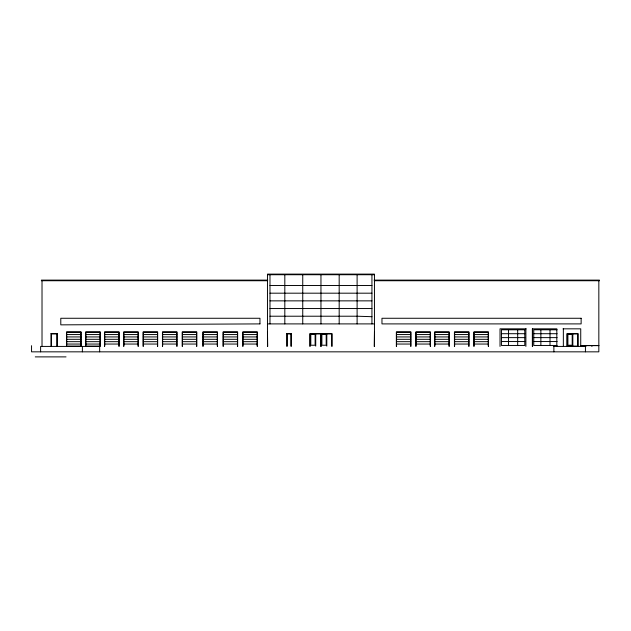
<?xml version="1.0" encoding="UTF-8"?>
<svg xmlns="http://www.w3.org/2000/svg" width="631" height="631" viewBox="0 0 631 631"><rect width="100%" height="100%" fill="white"/><g stroke="black" fill="none" stroke-linecap="round" stroke-linejoin="round"><path stroke-width="0.95" d="M267.465 274.73L374.459 274.73M267.773 280.117L41.401 280.117L41.401 280.732L267.465 280.732M374.065 280.117L599.45 280.117L599.45 280.732L374.459 280.732M269.981 285.504L371.935 285.504M269.981 293.186L371.935 293.186M269.981 300.861L371.935 300.861M269.981 308.543L371.935 308.543M269.981 316.218L357.107 316.218L371.935 316.699M267.465 323.9L374.459 323.9M526.199 328.83L500.028 328.83L500.028 346.419M563.018 328.83L580.733 328.83L580.733 346.419M557.102 329.784L533.771 329.784L533.771 345.465L557.102 345.465M267.465 331.945L267.702 346.419M374.459 331.945L374.222 346.419M51.056 333.594L57.216 333.594M286.9 333.594L291.206 333.594M501.448 333.704L524.779 333.704M533.771 333.704L557.102 333.704M66.728 334.556L80.886 334.556M85.863 334.556L100.029 334.556M104.746 334.556L118.904 334.556M123.897 334.556L138.063 334.556M143.316 334.556L157.474 334.556M162.632 334.556L176.798 334.556M182.422 334.556L196.588 334.556M203.119 334.556L217.277 334.556M223.295 334.556L237.453 334.556M242.99 334.556L257.148 334.556M396.544 334.556L410.71 334.556M416.058 334.556L430.216 334.556M434.854 334.556L449.012 334.556M454.62 334.556L468.778 334.556M474.086 334.556L488.244 334.556M66.728 336.93L80.886 336.93M85.863 336.93L100.029 336.93M104.746 336.93L118.904 336.93M123.897 336.93L138.063 336.93M143.316 336.93L157.474 336.93M162.632 336.93L176.798 336.93M182.422 336.93L196.588 336.93M203.119 336.93L217.277 336.93M223.295 336.93L237.453 336.93M242.99 336.93L257.148 336.93M396.544 336.93L410.71 336.93M416.058 336.93L430.216 336.93M434.854 336.93L449.012 336.93M454.62 336.93L468.778 336.93M474.086 336.93L488.244 336.93M501.448 337.624L524.779 337.624M533.771 337.624L557.102 337.624M66.728 339.304L80.886 339.304M85.863 339.304L100.029 339.304M104.746 339.304L118.904 339.304M123.897 339.304L138.063 339.304M143.316 339.304L157.474 339.304M162.632 339.304L176.798 339.304M182.422 339.304L196.588 339.304M203.119 339.304L217.277 339.304M223.295 339.304L237.453 339.304M242.99 339.304L257.148 339.304M396.544 339.304L410.71 339.304M416.058 339.304L430.216 339.304M434.854 339.304L449.012 339.304M454.62 339.304L468.778 339.304M474.086 339.304L488.244 339.304M501.448 341.545L524.779 341.545M533.771 341.545L557.102 341.545M66.728 341.671L80.886 341.671M85.863 341.671L100.029 341.671M104.746 341.671L118.904 341.671M123.897 341.671L138.063 341.671M143.316 341.671L157.474 341.671M162.632 341.671L176.798 341.671M182.422 341.671L196.588 341.671M203.119 341.671L217.277 341.671M223.295 341.671L237.453 341.671M242.99 341.671L257.148 341.671M396.544 341.671L410.71 341.671M416.058 341.671L430.216 341.671M434.854 341.671L449.012 341.671M454.62 341.671L468.778 341.671M474.086 341.671L488.244 341.671M66.728 344.045L80.886 344.045M85.863 344.045L100.029 344.045M104.746 344.045L118.904 344.045M123.897 344.045L138.063 344.045M143.316 344.045L157.474 344.045M162.632 344.045L176.798 344.045M182.422 344.045L196.588 344.045M203.119 344.045L217.277 344.045M223.295 344.045L237.453 344.045M242.99 344.045L257.148 344.045M396.544 344.045L410.71 344.045M416.058 344.045L430.216 344.045M434.854 344.045L449.012 344.045M454.62 344.045L468.778 344.045M474.086 344.045L488.244 344.045M580.733 345.48L598.835 345.48M580.733 345.646L598.835 345.646M553.679 346.419L585.994 346.419M35.257 356.886L66.042 356.886M598.835 280.732L598.835 351.838L31.55 351.838L31.55 345.685M591.902 345.48L591.902 346.419M585.434 346.419L585.434 351.838M578.059 346.419L578.059 333.61L566.977 333.61L566.977 346.419M572.822 333.909L572.822 346.127M563.349 328.83L563.349 346.419M556.826 346.419L556.826 328.83L532.351 328.83L532.351 346.419M553.876 346.419L553.876 351.838M550.011 329.784L550.011 345.465M540.87 329.784L540.87 345.465M532.603 328.83L532.603 346.419M525.883 328.83L525.883 346.419M517.688 329.784L517.688 345.465M508.539 329.784L508.539 345.465M488.441 346.419L488.441 331.945L473.889 331.945L473.889 346.419M488.244 346.103L488.244 332.19L474.086 332.19L474.086 346.103M468.975 346.419L468.975 331.945L454.423 331.945L454.423 346.419M468.778 346.103L468.778 332.19L454.62 332.19L454.62 346.103M449.209 346.419L449.209 331.945L434.656 331.945L434.656 346.419M449.012 346.103L449.012 332.19L434.854 332.19L434.854 346.103M430.413 346.419L430.413 331.945L415.861 331.945L415.861 346.419M430.216 346.103L430.216 332.19L416.058 332.19L416.058 346.103M410.907 346.419L410.907 331.945L396.347 331.945L396.347 346.419M410.71 346.103L410.71 332.19L396.544 332.19L396.544 346.103M374.459 346.419L374.459 274.114L267.465 274.114L267.465 346.419M371.935 274.73L371.935 323.9M357.107 274.73L357.107 323.9M339.178 274.73L339.178 323.9M332.04 346.419L332.04 333.61L309.876 333.61L309.876 346.419M331.732 346.127L331.732 333.909L321.266 333.909L321.266 346.127M326.811 333.909L326.811 346.127M320.958 274.73L320.958 323.9M320.958 333.61L320.958 346.419M320.651 346.127L320.651 333.909L310.184 333.909L310.184 346.127M315.729 333.909L315.729 346.127M302.746 274.73L302.746 323.9M291.206 346.419L291.206 333.491L286.9 333.491L286.9 346.419M290.994 346.111L290.994 333.909L287.113 333.909L287.113 346.111M284.818 274.73L284.818 323.9M269.981 274.73L269.981 323.9M257.345 346.419L257.345 331.945L242.793 331.945L242.793 346.419M257.148 346.103L257.148 332.19L242.99 332.19L242.99 346.103M237.65 346.419L237.65 331.945L223.098 331.945L223.098 346.419M237.453 346.103L237.453 332.19L223.295 332.19L223.295 346.103M217.474 346.419L217.474 331.945L202.922 331.945L202.922 346.419M217.277 346.103L217.277 332.19L203.119 332.19L203.119 346.103M196.785 346.419L196.785 331.945L182.225 331.945L182.225 346.419M196.588 346.103L196.588 332.19L182.422 332.19L182.422 346.103M176.995 346.419L176.995 331.945L162.443 331.945L162.443 346.419M176.798 346.103L176.798 332.19L162.632 332.19L162.632 346.103M157.671 346.419L157.671 331.945L143.119 331.945L143.119 346.419M157.474 346.103L157.474 332.19L143.316 332.19L143.316 346.103M138.26 346.419L138.26 331.945L123.7 331.945L123.7 346.419M138.063 346.103L138.063 332.19L123.897 332.19L123.897 346.103M119.101 346.419L119.101 331.945L104.549 331.945L104.549 346.419M118.904 346.103L118.904 332.19L104.746 332.19L104.746 346.103M99.651 346.419L99.651 351.838M85.666 346.419L85.666 331.945L100.226 331.945L100.226 346.419L40.613 346.419L40.613 351.838M82.377 346.419L82.377 351.838M81.083 346.419L81.083 331.945L66.531 331.945L66.531 346.419M57.216 346.419L57.216 333.491L51.056 333.491L51.056 346.419M56.908 346.111L56.908 333.909L51.363 333.909L51.363 346.111M42.017 280.732L42.017 346.419M259.956 323.9L60.789 324.855L60.789 318.269L259.956 318.269L259.956 323.9M581.135 318.269L381.968 318.269L381.968 323.9L581.135 323.9L581.135 318.269M524.779 329.784L501.448 329.784L501.448 345.465L524.779 345.465L524.779 329.784M80.886 332.19L66.728 332.19L66.728 346.103L80.886 346.103L80.886 332.19M100.029 332.19L85.863 332.19L85.863 346.103L100.029 346.103L100.029 332.19M577.751 333.909L567.285 333.909L567.285 346.127L577.751 346.127L577.751 333.909M315.114 334.509L310.799 334.509L310.799 345.228L315.114 345.228L315.114 334.509M326.195 334.509L321.881 334.509L321.881 345.228L326.195 345.228L326.195 334.509M572.207 334.509L567.9 334.509L567.9 345.228L572.207 345.228L572.207 334.509"/></g></svg>
